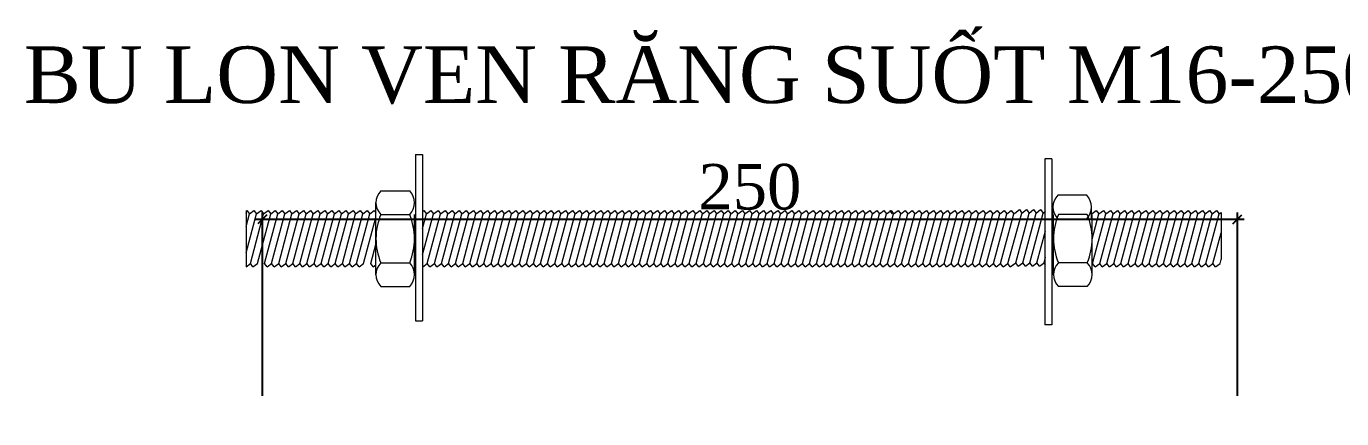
# Model space of a CAD drawing. Header units: millimetres. Extents: x -23083795 to 376618, y 113268 to 3804440.
# Drawn here: x 273461 to 276354, y 118189 to 119052 of the extents above; entities that cross this region are included whole.
import ezdxf

# ---------------------------------------------------------------- set-up
doc = ezdxf.new("R2010")
doc.units = ezdxf.units.MM
doc.header["$LTSCALE"] = 6
doc.layers.add('Buon lon', color=150, linetype='Continuous', lineweight=5)
doc.layers.add('DO', color=1, linetype='Continuous')
doc.styles.add('Times New Roman', font='times.ttf')
doc.dimstyles.new('ISO-25', dxfattribs={"dimtxt": 100, "dimasz": 30, "dimexe": 15, "dimexo": 50, "dimgap": 20, "dimtad": 1, "dimzin": 0, "dimdsep": 46, "dimtxsty": 'Times New Roman', "dimcen": 10, "dimdle": 15, "dimclrd": 256, "dimclre": 256, "dimclrt": 256, "dimadec": 0, "dimazin": 0, "dimtfac": 1, "dimtofl": 0, "dimtmove": 0, "dimatfit": 3, "dimfxl": 15, "dimtolj": 1, "dimtzin": 0, "dimarcsym": 0})

# ---------------------------------------------------------------- blocks, each defined once
blk = doc.blocks.new('_Oblique')
at = {"color": 0, "lineweight": -2}
blk.add_line((-0.5, -0.5), (0.5, 0.5), dxfattribs=at)
blk = doc.blocks.new('*D116')
at = {"layer": 'Buon lon', "lineweight": -2, "ltscale": 10}
for p, q in [((273965.5, 118627.6), (276140, 118627.6)), ((273980.5, 118238.8), (273980.5, 118642.6)), ((276125, 118238.8), (276125, 118642.6))]:
    blk.add_line(p, q, dxfattribs=at)
at = {"layer": 'Defpoints', "color": 0, "ltscale": 10}
for p in [(276125, 118627.6), (273980.5, 118188.8), (276125, 118188.8)]:
    blk.add_point(p, dxfattribs=at)
at = {"layer": 'Buon lon', "lineweight": -2, "ltscale": 10, "xscale": 20, "yscale": 20, "zscale": 20, "rotation": 180}
blk.add_blockref('_Oblique', (273980.5, 118627.6), dxfattribs=at)
at = {"layer": 'Buon lon', "lineweight": -2, "ltscale": 10, "xscale": 20, "yscale": 20, "zscale": 20}
blk.add_blockref('_Oblique', (276125, 118627.6), dxfattribs=at)
at = {"layer": 'Buon lon', "ltscale": 10, "insert": (275052.7, 118698.5), "char_height": 100, "attachment_point": 5, "style": 'Times New Roman'}
blk.add_mtext('\\A1;250', dxfattribs=at)

msp = doc.modelspace()

# ---------------------------------------------------------------- linework, layer by layer
at = {"layer": 'Buon lon', "ltscale": 10}
for p, q in [((274317.15017, 118770.22047), (274317.15017, 118404.37835)), ((274317.15017, 118770.22047), (274332.71792, 118770.22047)), ((274332.71792, 118770.22047), (274332.71792, 118404.37835)), ((275701.52362, 118760.90299), (275701.52362, 118395.06087)), ((275717.09137, 118760.90299), (275701.52362, 118760.90299)), ((275717.09137, 118760.90299), (275717.09137, 118395.06087)), ((274240.82182, 118689.98284), (274304.3756, 118689.98284)), ((275793.41972, 118680.66536), (275729.86594, 118680.66536)), ((273944.61792, 118645.79727), (273946.36042, 118647.17153)), ((273944.61792, 118640.66844), (273946.36042, 118647.17153)), ((273946.36042, 118647.17153), (273952.05861, 118639.38766)), ((273952.05861, 118639.38766), (273961.92817, 118647.17153)), ((273961.92817, 118647.17153), (273967.62636, 118639.38766)), ((273967.62636, 118639.38766), (273977.49592, 118647.17153)), ((273977.49592, 118647.17153), (273983.19411, 118639.38766)), ((273983.19411, 118639.38766), (273993.06367, 118647.17153)), ((273993.06367, 118647.17153), (273998.76186, 118639.38766)), ((273998.76186, 118639.38766), (274008.63142, 118647.17153)), ((274008.63142, 118647.17153), (274014.32961, 118639.38766)), ((274014.32961, 118639.38766), (274024.19917, 118647.17153)), ((274024.19917, 118647.17153), (274029.89736, 118639.38766)), ((274029.89736, 118639.38766), (274039.76692, 118647.17153)), ((274039.76692, 118647.17153), (274045.46511, 118639.38766)), ((274045.46511, 118639.38766), (274055.33467, 118647.17153)), ((274055.33467, 118647.17153), (274061.03286, 118639.38766)), ((274061.03286, 118639.38766), (274070.90242, 118647.17153)), ((274070.90242, 118647.17153), (274076.60061, 118639.38766)), ((274076.60061, 118639.38766), (274086.47017, 118647.17153)), ((274086.47017, 118647.17153), (274092.16836, 118639.38766)), ((274092.16836, 118639.38766), (274102.03792, 118647.17153)), ((274102.03792, 118647.17153), (274107.73611, 118639.38766)), ((274107.73611, 118639.38766), (274117.60567, 118647.17153)), ((274117.60567, 118647.17153), (274123.30386, 118639.38766)), ((274123.30386, 118639.38766), (274133.17342, 118647.17153)), ((274133.17342, 118647.17153), (274138.87161, 118639.38766)), ((274138.87161, 118639.38766), (274148.74117, 118647.17153)), ((274148.74117, 118647.17153), (274154.43936, 118639.38766)), ((274154.43936, 118639.38766), (274164.30892, 118647.17153)), ((274164.30892, 118647.17153), (274170.00711, 118639.38766)), ((274170.00711, 118639.38766), (274179.87667, 118647.17153)), ((274179.87667, 118647.17153), (274185.57486, 118639.38766)), ((274185.57486, 118639.38766), (274195.44442, 118647.17153)), ((274195.44442, 118647.17153), (274201.14261, 118639.38766)), ((274201.14261, 118639.38766), (274211.01217, 118647.17153)), ((274211.01217, 118647.17153), (274216.71036, 118639.38766)), ((274216.71036, 118639.38766), (274226.57992, 118647.17153)), ((274226.57992, 118647.17153), (274230.22953, 118642.18607)), ((274230.22953, 118637.86202), (274230.22953, 118664.34276)), ((274332.71792, 118644.93465), (274335.55417, 118647.17153)), ((274335.55417, 118647.17153), (274341.25236, 118639.38766)), ((274341.25236, 118639.38766), (274351.12192, 118647.17153)), ((274351.12192, 118647.17153), (274356.82011, 118639.38766)), ((274356.82011, 118639.38766), (274366.68967, 118647.17153)), ((274366.68967, 118647.17153), (274372.38786, 118639.38766)), ((274372.38786, 118639.38766), (274382.25742, 118647.17153)), ((274382.25742, 118647.17153), (274387.95561, 118639.38766)), ((274387.95561, 118639.38766), (274397.82517, 118647.17153)), ((274397.82517, 118647.17153), (274403.52336, 118639.38766)), ((274403.52336, 118639.38766), (274413.39292, 118647.17153)), ((274413.39292, 118647.17153), (274419.09111, 118639.38766)), ((274419.09111, 118639.38766), (274428.96067, 118647.17153)), ((274428.96067, 118647.17153), (274434.65886, 118639.38766)), ((274434.65886, 118639.38766), (274444.52842, 118647.17153)), ((274444.52842, 118647.17153), (274450.22661, 118639.38766)), ((274450.22661, 118639.38766), (274460.09617, 118647.17153)), ((274460.09617, 118647.17153), (274465.79436, 118639.38766)), ((274465.79436, 118639.38766), (274475.66392, 118647.17153)), ((274475.66392, 118647.17153), (274481.36211, 118639.38766)), ((274481.36211, 118639.38766), (274491.23167, 118647.17153)), ((274491.23167, 118647.17153), (274496.92986, 118639.38766)), ((274496.92986, 118639.38766), (274506.79942, 118647.17153)), ((274506.79942, 118647.17153), (274512.49761, 118639.38766)), ((274512.49761, 118639.38766), (274522.36717, 118647.17153)), ((274522.36717, 118647.17153), (274528.06536, 118639.38766)), ((274528.06536, 118639.38766), (274537.93492, 118647.17153)), ((274537.93492, 118647.17153), (274543.63311, 118639.38766)), ((274543.63311, 118639.38766), (274553.50267, 118647.17153)), ((274553.50267, 118647.17153), (274559.20086, 118639.38766)), ((274559.20086, 118639.38766), (274569.07042, 118647.17153)), ((274569.07042, 118647.17153), (274574.76861, 118639.38766)), ((274574.76861, 118639.38766), (274584.63817, 118647.17153)), ((274584.63817, 118647.17153), (274590.33636, 118639.38766)), ((274590.33636, 118639.38766), (274600.20592, 118647.17153)), ((274600.20592, 118647.17153), (274605.90411, 118639.38766)), ((274605.90411, 118639.38766), (274615.77367, 118647.17153)), ((274615.77367, 118647.17153), (274621.47186, 118639.38766)), ((274621.47186, 118639.38766), (274631.34142, 118647.17153)), ((274631.34142, 118647.17153), (274637.03961, 118639.38766)), ((274637.03961, 118639.38766), (274646.90917, 118647.17153)), ((274646.90917, 118647.17153), (274652.60736, 118639.38766)), ((274652.60736, 118639.38766), (274662.47692, 118647.17153)), ((274662.47692, 118647.17153), (274668.17511, 118639.38766)), ((274668.17511, 118639.38766), (274678.04467, 118647.17153)), ((274678.04467, 118647.17153), (274683.74286, 118639.38766)), ((274683.74286, 118639.38766), (274693.61242, 118647.17153)), ((274693.61242, 118647.17153), (274699.31061, 118639.38766)), ((274699.31061, 118639.38766), (274709.18017, 118647.17153)), ((274709.18017, 118647.17153), (274714.87836, 118639.38766)), ((274714.87836, 118639.38766), (274724.74792, 118647.17153)), ((274724.74792, 118647.17153), (274730.44611, 118639.38766)), ((274730.44611, 118639.38766), (274740.31567, 118647.17153)), ((274740.31567, 118647.17153), (274746.01386, 118639.38766)), ((274746.01386, 118639.38766), (274755.88342, 118647.17153)), ((274755.88342, 118647.17153), (274761.58161, 118639.38766)), ((274761.58161, 118639.38766), (274771.45117, 118647.17153)), ((274771.45117, 118647.17153), (274777.14936, 118639.38766)), ((274777.14936, 118639.38766), (274787.01892, 118647.17153)), ((274787.01892, 118647.17153), (274792.71711, 118639.38766)), ((274792.71711, 118639.38766), (274802.58667, 118647.17153)), ((274802.58667, 118647.17153), (274808.28486, 118639.38766)), ((274808.28486, 118639.38766), (274818.15442, 118647.17153)), ((274818.15442, 118647.17153), (274823.85261, 118639.38766)), ((274823.85261, 118639.38766), (274833.72217, 118647.17153)), ((274833.72217, 118647.17153), (274839.42036, 118639.38766)), ((274839.42036, 118639.38766), (274849.28992, 118647.17153)), ((274849.28992, 118647.17153), (274854.98811, 118639.38766)), ((274854.98811, 118639.38766), (274864.85767, 118647.17153)), ((274864.85767, 118647.17153), (274870.55586, 118639.38766)), ((274870.55586, 118639.38766), (274880.42542, 118647.17153)), ((274880.42542, 118647.17153), (274886.12361, 118639.38766)), ((274886.12361, 118639.38766), (274895.99317, 118647.17153)), ((274895.99317, 118647.17153), (274901.69136, 118639.38766)), ((274901.69136, 118639.38766), (274911.56092, 118647.17153)), ((274911.56092, 118647.17153), (274917.25911, 118639.38766)), ((274917.25911, 118639.38766), (274927.12867, 118647.17153)), ((274927.12867, 118647.17153), (274932.82686, 118639.38766)), ((274932.82686, 118639.38766), (274942.69642, 118647.17153)), ((274942.69642, 118647.17153), (274948.39461, 118639.38766)), ((274948.39461, 118639.38766), (274958.26417, 118647.17153)), ((274958.26417, 118647.17153), (274963.96236, 118639.38766)), ((274963.96236, 118639.38766), (274973.83192, 118647.17153)), ((274973.83192, 118647.17153), (274979.53011, 118639.38766)), ((274979.53011, 118639.38766), (274989.39967, 118647.17153)), ((274989.39967, 118647.17153), (274995.09786, 118639.38766)), ((274995.09786, 118639.38766), (275004.96742, 118647.17153)), ((275004.96742, 118647.17153), (275010.66561, 118639.38766)), ((275010.66561, 118639.38766), (275020.53517, 118647.17153)), ((275020.53517, 118647.17153), (275026.23336, 118639.38766)), ((275026.23336, 118639.38766), (275036.10292, 118647.17153)), ((275036.10292, 118647.17153), (275041.80111, 118639.38766)), ((275041.80111, 118639.38766), (275051.67067, 118647.17153)), ((275051.67067, 118647.17153), (275057.36886, 118639.38766)), ((275057.36886, 118639.38766), (275067.23842, 118647.17153)), ((275067.23842, 118647.17153), (275072.93661, 118639.38766)), ((275072.93661, 118639.38766), (275082.80617, 118647.17153)), ((275082.80617, 118647.17153), (275088.50436, 118639.38766)), ((275088.50436, 118639.38766), (275098.37392, 118647.17153)), ((275098.37392, 118647.17153), (275104.07211, 118639.38766)), ((275104.07211, 118639.38766), (275113.94167, 118647.17153)), ((275113.94167, 118647.17153), (275119.63986, 118639.38766)), ((275119.63986, 118639.38766), (275129.50942, 118647.17153)), ((275129.50942, 118647.17153), (275135.20761, 118639.38766)), ((275135.20761, 118639.38766), (275145.07717, 118647.17153)), ((275145.07717, 118647.17153), (275150.77536, 118639.38766)), ((275150.77536, 118639.38766), (275160.64492, 118647.17153)), ((275160.64492, 118647.17153), (275166.34311, 118639.38766)), ((275166.34311, 118639.38766), (275176.21267, 118647.17153)), ((275176.21267, 118647.17153), (275181.91086, 118639.38766)), ((275181.91086, 118639.38766), (275191.78042, 118647.17153)), ((275191.78042, 118647.17153), (275197.47861, 118639.38766)), ((275197.47861, 118639.38766), (275207.34817, 118647.17153)), ((275207.34817, 118647.17153), (275213.04636, 118639.38766)), ((275213.04636, 118639.38766), (275222.91592, 118647.17153)), ((275222.91592, 118647.17153), (275228.61411, 118639.38766)), ((275228.61411, 118639.38766), (275238.48367, 118647.17153)), ((275238.48367, 118647.17153), (275244.18186, 118639.38766)), ((275244.18186, 118639.38766), (275254.05142, 118647.17153)), ((275254.05142, 118647.17153), (275259.74961, 118639.38766)), ((275259.74961, 118639.38766), (275269.61917, 118647.17153)), ((275269.61917, 118647.17153), (275275.31736, 118639.38766)), ((275275.31736, 118639.38766), (275285.18692, 118647.17153)), ((275285.18692, 118647.17153), (275290.88511, 118639.38766)), ((275290.88511, 118639.38766), (275300.75467, 118647.17153)), ((275300.75467, 118647.17153), (275306.45286, 118639.38766)), ((275306.45286, 118639.38766), (275316.32242, 118647.17153)), ((275316.32242, 118647.17153), (275322.02061, 118639.38766)), ((275322.02061, 118639.38766), (275331.89017, 118647.17153)), ((275331.89017, 118647.17153), (275337.58836, 118639.38766)), ((275337.58836, 118639.38766), (275347.45792, 118647.17153)), ((275347.45792, 118647.17153), (275353.15611, 118639.38766)), ((275353.15611, 118639.38766), (275363.02567, 118647.17153)), ((275359.7632, 118647.17153), (275365.46139, 118639.38766)), ((275363.02567, 118647.17153), (275368.72386, 118639.38766)), ((275368.72386, 118639.38766), (275378.59342, 118647.17153)), ((275378.59342, 118647.17153), (275384.29161, 118639.38766)), ((275384.29161, 118639.38766), (275394.16117, 118647.17153)), ((275394.16117, 118647.17153), (275399.85936, 118639.38766)), ((275399.85936, 118639.38766), (275409.72892, 118647.17153)), ((275409.72892, 118647.17153), (275415.42711, 118639.38766)), ((275415.42711, 118639.38766), (275425.29667, 118647.17153)), ((275425.29667, 118647.17153), (275430.99486, 118639.38766)), ((275430.99486, 118639.38766), (275440.86442, 118647.17153)), ((275440.86442, 118647.17153), (275446.56261, 118639.38766)), ((275446.56261, 118639.38766), (275456.43217, 118647.17153)), ((275456.43217, 118647.17153), (275462.13036, 118639.38766)), ((275462.13036, 118639.38766), (275471.99992, 118647.17153)), ((275471.99992, 118647.17153), (275477.69811, 118639.38766)), ((275477.69811, 118639.38766), (275487.56767, 118647.17153)), ((275487.56767, 118647.17153), (275493.26586, 118639.38766)), ((275493.26586, 118639.38766), (275503.13542, 118647.17153)), ((275503.13542, 118647.17153), (275508.83361, 118639.38766)), ((275508.83361, 118639.38766), (275518.70317, 118647.17153)), ((275518.70317, 118647.17153), (275524.40136, 118639.38766)), ((275524.40136, 118639.38766), (275534.27092, 118647.17153)), ((275534.27092, 118647.17153), (275539.96911, 118639.38766)), ((275539.96911, 118639.38766), (275549.83867, 118647.17153)), ((275549.83867, 118647.17153), (275555.53686, 118639.38766)), ((275555.53686, 118639.38766), (275565.40642, 118647.17153)), ((275565.40642, 118647.17153), (275571.10461, 118639.38766)), ((275571.10461, 118639.38766), (275580.97417, 118647.17153)), ((275580.97417, 118647.17153), (275586.67236, 118639.38766)), ((275586.67236, 118639.38766), (275596.54192, 118647.17153)), ((275596.54192, 118647.17153), (275602.24011, 118639.38766)), ((275602.24011, 118639.38766), (275612.10967, 118647.17153)), ((275612.10967, 118647.17153), (275617.80786, 118639.38766)), ((275617.80786, 118639.38766), (275627.67742, 118647.17153)), ((275627.67742, 118647.17153), (275633.37561, 118639.38766)), ((275635.40983, 118640.992), (275645.27939, 118648.77587)), ((275645.27939, 118648.77587), (275650.97758, 118640.992)), ((275650.97758, 118640.992), (275660.84714, 118648.77587)), ((275660.84714, 118648.77587), (275666.54533, 118640.992)), ((275666.54533, 118640.992), (275676.41489, 118648.77587)), ((275676.41489, 118648.77587), (275682.11308, 118640.992)), ((275682.11308, 118640.992), (275691.98264, 118648.77587)), ((275691.98264, 118648.77587), (275697.68083, 118640.992)), ((275719.27364, 118628.54454), (275719.27364, 118655.02528)), ((275804.01202, 118628.54454), (275804.01202, 118655.02528)), ((275805.31371, 118639.93409), (275814.49042, 118647.17153)), ((275814.49042, 118647.17153), (275820.18861, 118639.38766)), ((275820.18861, 118639.38766), (275830.05817, 118647.17153)), ((275830.05817, 118647.17153), (275835.75636, 118639.38766)), ((275835.75636, 118639.38766), (275845.62592, 118647.17153)), ((275845.62592, 118647.17153), (275851.32411, 118639.38766)), ((275851.32411, 118639.38766), (275861.19367, 118647.17153)), ((275861.19367, 118647.17153), (275866.89186, 118639.38766)), ((275866.89186, 118639.38766), (275876.76142, 118647.17153)), ((275876.76142, 118647.17153), (275882.45961, 118639.38766)), ((275882.45961, 118639.38766), (275892.32917, 118647.17153)), ((275892.32917, 118647.17153), (275898.02736, 118639.38766)), ((275898.02736, 118639.38766), (275907.89692, 118647.17153)), ((275907.89692, 118647.17153), (275913.59511, 118639.38766)), ((275913.59511, 118639.38766), (275923.46467, 118647.17153)), ((275923.46467, 118647.17153), (275929.16286, 118639.38766)), ((275929.16286, 118639.38766), (275939.03242, 118647.17153)), ((275939.03242, 118647.17153), (275944.73061, 118639.38766)), ((275944.73061, 118639.38766), (275954.60017, 118647.17153)), ((275954.60017, 118647.17153), (275960.29836, 118639.38766)), ((275960.29836, 118639.38766), (275970.16792, 118647.17153)), ((275970.16792, 118647.17153), (275975.86611, 118639.38766)), ((275975.86611, 118639.38766), (275985.73567, 118647.17153)), ((275985.73567, 118647.17153), (275991.43386, 118639.38766)), ((275991.43386, 118639.38766), (276001.30342, 118647.17153)), ((276001.30342, 118647.17153), (276007.00161, 118639.38766)), ((276007.00161, 118639.38766), (276016.87117, 118647.17153)), ((276016.87117, 118647.17153), (276022.56936, 118639.38766)), ((276022.56936, 118639.38766), (276032.43892, 118647.17153)), ((276032.43892, 118647.17153), (276038.13711, 118639.38766)), ((276038.13711, 118639.38766), (276048.00667, 118647.17153)), ((276048.00667, 118647.17153), (276053.70486, 118639.38766)), ((276053.70486, 118639.38766), (276063.57442, 118647.17153)), ((276063.57442, 118647.17153), (276069.27261, 118639.38766)), ((276069.27261, 118639.38766), (276079.14217, 118647.17153)), ((276079.14217, 118647.17153), (276084.84036, 118639.38766)), ((273944.61792, 118645.79727), (273944.61792, 118523.01829)), ((273944.61792, 118553.51899), (273967.62636, 118639.38766)), ((273944.61792, 118553.51899), (273967.62636, 118639.38766)), ((273944.61792, 118611.61863), (273952.05861, 118639.38766)), ((273944.61792, 118611.61863), (273952.05861, 118639.38766)), ((273953.99455, 118530.41341), (273983.19411, 118639.38766)), ((273953.99455, 118530.41341), (273983.19411, 118639.38766)), ((273969.5623, 118530.41341), (273998.76186, 118639.38766)), ((273969.5623, 118530.41341), (273998.76186, 118639.38766)), ((273969.5623, 118530.41341), (273998.76186, 118639.38766)), ((273985.13005, 118530.41341), (274014.32961, 118639.38766)), ((273985.13005, 118530.41341), (274014.32961, 118639.38766)), ((274000.6978, 118530.41341), (274029.89736, 118639.38766)), ((274000.6978, 118530.41341), (274029.89736, 118639.38766)), ((274016.26555, 118530.41341), (274045.46511, 118639.38766)), ((274016.26555, 118530.41341), (274045.46511, 118639.38766)), ((274031.8333, 118530.41341), (274061.03286, 118639.38766)), ((274031.8333, 118530.41341), (274061.03286, 118639.38766)), ((274047.40105, 118530.41341), (274076.60061, 118639.38766)), ((274047.40105, 118530.41341), (274076.60061, 118639.38766)), ((274062.9688, 118530.41341), (274092.16836, 118639.38766)), ((274062.9688, 118530.41341), (274092.16836, 118639.38766)), ((274078.53655, 118530.41341), (274107.73611, 118639.38766)), ((274078.53655, 118530.41341), (274107.73611, 118639.38766)), ((274094.1043, 118530.41341), (274123.30386, 118639.38766)), ((274094.1043, 118530.41341), (274123.30386, 118639.38766)), ((274109.67205, 118530.41341), (274138.87161, 118639.38766)), ((274109.67205, 118530.41341), (274138.87161, 118639.38766)), ((274125.2398, 118530.41341), (274154.43936, 118639.38766)), ((274125.2398, 118530.41341), (274154.43936, 118639.38766)), ((274140.80755, 118530.41341), (274170.00711, 118639.38766)), ((274140.80755, 118530.41341), (274170.00711, 118639.38766)), ((274156.3753, 118530.41341), (274185.57486, 118639.38766)), ((274156.3753, 118530.41341), (274185.57486, 118639.38766)), ((274171.94305, 118530.41341), (274201.14261, 118639.38766)), ((274171.94305, 118530.41341), (274201.14261, 118639.38766)), ((274187.5108, 118530.41341), (274216.71036, 118639.38766)), ((274187.5108, 118530.41341), (274216.71036, 118639.38766)), ((274203.07855, 118530.41341), (274230.22953, 118631.74223)), ((274203.07855, 118530.41341), (274230.22953, 118631.74223)), ((274203.07855, 118530.41341), (274230.22953, 118631.74223)), ((274230.22953, 118505.4583), (274230.22953, 118637.86202)), ((274240.82182, 118637.86202), (274304.3756, 118637.86202)), ((274314.9679, 118531.93905), (274314.9679, 118637.86202)), ((274332.71792, 118549.43705), (274356.82011, 118639.38766)), ((274332.71792, 118549.43705), (274356.82011, 118639.38766)), ((274332.71792, 118607.53669), (274341.25236, 118639.38766)), ((274332.71792, 118607.53669), (274341.25236, 118639.38766)), ((274343.1883, 118530.41341), (274372.38786, 118639.38766)), ((274343.1883, 118530.41341), (274372.38786, 118639.38766)), ((274358.75605, 118530.41341), (274387.95561, 118639.38766)), ((274358.75605, 118530.41341), (274387.95561, 118639.38766)), ((274374.3238, 118530.41341), (274403.52336, 118639.38766)), ((274374.3238, 118530.41341), (274403.52336, 118639.38766)), ((274389.89155, 118530.41341), (274419.09111, 118639.38766)), ((274389.89155, 118530.41341), (274419.09111, 118639.38766)), ((274405.4593, 118530.41341), (274434.65886, 118639.38766)), ((274405.4593, 118530.41341), (274434.65886, 118639.38766)), ((274421.02705, 118530.41341), (274450.22661, 118639.38766)), ((274421.02705, 118530.41341), (274450.22661, 118639.38766)), ((274436.5948, 118530.41341), (274465.79436, 118639.38766)), ((274436.5948, 118530.41341), (274465.79436, 118639.38766)), ((274436.5948, 118530.41341), (274465.79436, 118639.38766)), ((274452.16255, 118530.41341), (274481.36211, 118639.38766)), ((274452.16255, 118530.41341), (274481.36211, 118639.38766)), ((274467.7303, 118530.41341), (274496.92986, 118639.38766)), ((274467.7303, 118530.41341), (274496.92986, 118639.38766)), ((274483.29805, 118530.41341), (274512.49761, 118639.38766)), ((274483.29805, 118530.41341), (274512.49761, 118639.38766)), ((274498.8658, 118530.41341), (274528.06536, 118639.38766)), ((274498.8658, 118530.41341), (274528.06536, 118639.38766)), ((274514.43355, 118530.41341), (274543.63311, 118639.38766)), ((274514.43355, 118530.41341), (274543.63311, 118639.38766)), ((274530.0013, 118530.41341), (274559.20086, 118639.38766)), ((274530.0013, 118530.41341), (274559.20086, 118639.38766)), ((274545.56905, 118530.41341), (274574.76861, 118639.38766)), ((274545.56905, 118530.41341), (274574.76861, 118639.38766)), ((274561.1368, 118530.41341), (274590.33636, 118639.38766)), ((274561.1368, 118530.41341), (274590.33636, 118639.38766)), ((274576.70455, 118530.41341), (274605.90411, 118639.38766)), ((274576.70455, 118530.41341), (274605.90411, 118639.38766)), ((274592.2723, 118530.41341), (274621.47186, 118639.38766)), ((274592.2723, 118530.41341), (274621.47186, 118639.38766)), ((274607.84005, 118530.41341), (274637.03961, 118639.38766)), ((274607.84005, 118530.41341), (274637.03961, 118639.38766)), ((274623.4078, 118530.41341), (274652.60736, 118639.38766)), ((274623.4078, 118530.41341), (274652.60736, 118639.38766)), ((274638.97555, 118530.41341), (274668.17511, 118639.38766)), ((274638.97555, 118530.41341), (274668.17511, 118639.38766)), ((274654.5433, 118530.41341), (274683.74286, 118639.38766)), ((274654.5433, 118530.41341), (274683.74286, 118639.38766)), ((274670.11105, 118530.41341), (274699.31061, 118639.38766)), ((274670.11105, 118530.41341), (274699.31061, 118639.38766)), ((274670.11105, 118530.41341), (274699.31061, 118639.38766)), ((274685.6788, 118530.41341), (274714.87836, 118639.38766)), ((274685.6788, 118530.41341), (274714.87836, 118639.38766)), ((274701.24655, 118530.41341), (274730.44611, 118639.38766)), ((274701.24655, 118530.41341), (274730.44611, 118639.38766)), ((274716.8143, 118530.41341), (274746.01386, 118639.38766)), ((274716.8143, 118530.41341), (274746.01386, 118639.38766)), ((274732.38205, 118530.41341), (274761.58161, 118639.38766)), ((274732.38205, 118530.41341), (274761.58161, 118639.38766)), ((274747.9498, 118530.41341), (274777.14936, 118639.38766)), ((274747.9498, 118530.41341), (274777.14936, 118639.38766)), ((274763.51755, 118530.41341), (274792.71711, 118639.38766)), ((274763.51755, 118530.41341), (274792.71711, 118639.38766)), ((274779.0853, 118530.41341), (274808.28486, 118639.38766)), ((274779.0853, 118530.41341), (274808.28486, 118639.38766)), ((274794.65305, 118530.41341), (274823.85261, 118639.38766)), ((274794.65305, 118530.41341), (274823.85261, 118639.38766)), ((274810.2208, 118530.41341), (274839.42036, 118639.38766)), ((274810.2208, 118530.41341), (274839.42036, 118639.38766)), ((274825.78855, 118530.41341), (274854.98811, 118639.38766)), ((274825.78855, 118530.41341), (274854.98811, 118639.38766)), ((274841.3563, 118530.41341), (274870.55586, 118639.38766)), ((274841.3563, 118530.41341), (274870.55586, 118639.38766)), ((274856.92405, 118530.41341), (274886.12361, 118639.38766)), ((274856.92405, 118530.41341), (274886.12361, 118639.38766)), ((274872.4918, 118530.41341), (274901.69136, 118639.38766)), ((274872.4918, 118530.41341), (274901.69136, 118639.38766)), ((274888.05955, 118530.41341), (274917.25911, 118639.38766)), ((274888.05955, 118530.41341), (274917.25911, 118639.38766)), ((274903.6273, 118530.41341), (274932.82686, 118639.38766)), ((274903.6273, 118530.41341), (274932.82686, 118639.38766)), ((274903.6273, 118530.41341), (274932.82686, 118639.38766)), ((274919.19505, 118530.41341), (274948.39461, 118639.38766)), ((274919.19505, 118530.41341), (274948.39461, 118639.38766)), ((274934.7628, 118530.41341), (274963.96236, 118639.38766)), ((274934.7628, 118530.41341), (274963.96236, 118639.38766)), ((274950.33055, 118530.41341), (274979.53011, 118639.38766)), ((274950.33055, 118530.41341), (274979.53011, 118639.38766)), ((274965.8983, 118530.41341), (274995.09786, 118639.38766)), ((274965.8983, 118530.41341), (274995.09786, 118639.38766)), ((274981.46605, 118530.41341), (275010.66561, 118639.38766)), ((274981.46605, 118530.41341), (275010.66561, 118639.38766)), ((274997.0338, 118530.41341), (275026.23336, 118639.38766)), ((274997.0338, 118530.41341), (275026.23336, 118639.38766)), ((275012.60155, 118530.41341), (275041.80111, 118639.38766)), ((275012.60155, 118530.41341), (275041.80111, 118639.38766)), ((275028.1693, 118530.41341), (275057.36886, 118639.38766)), ((275028.1693, 118530.41341), (275057.36886, 118639.38766)), ((275043.73705, 118530.41341), (275072.93661, 118639.38766)), ((275043.73705, 118530.41341), (275072.93661, 118639.38766)), ((275059.3048, 118530.41341), (275088.50436, 118639.38766)), ((275059.3048, 118530.41341), (275088.50436, 118639.38766)), ((275074.87255, 118530.41341), (275104.07211, 118639.38766)), ((275074.87255, 118530.41341), (275104.07211, 118639.38766)), ((275090.4403, 118530.41341), (275119.63986, 118639.38766)), ((275090.4403, 118530.41341), (275119.63986, 118639.38766)), ((275106.00805, 118530.41341), (275135.20761, 118639.38766)), ((275106.00805, 118530.41341), (275135.20761, 118639.38766)), ((275121.5758, 118530.41341), (275150.77536, 118639.38766)), ((275121.5758, 118530.41341), (275150.77536, 118639.38766)), ((275137.14355, 118530.41341), (275166.34311, 118639.38766)), ((275137.14355, 118530.41341), (275166.34311, 118639.38766)), ((275137.14355, 118530.41341), (275166.34311, 118639.38766)), ((275152.7113, 118530.41341), (275181.91086, 118639.38766)), ((275152.7113, 118530.41341), (275181.91086, 118639.38766)), ((275168.27905, 118530.41341), (275197.47861, 118639.38766)), ((275168.27905, 118530.41341), (275197.47861, 118639.38766)), ((275183.8468, 118530.41341), (275213.04636, 118639.38766)), ((275183.8468, 118530.41341), (275213.04636, 118639.38766)), ((275199.41455, 118530.41341), (275228.61411, 118639.38766)), ((275199.41455, 118530.41341), (275228.61411, 118639.38766)), ((275214.9823, 118530.41341), (275244.18186, 118639.38766)), ((275214.9823, 118530.41341), (275244.18186, 118639.38766)), ((275230.55005, 118530.41341), (275259.74961, 118639.38766)), ((275230.55005, 118530.41341), (275259.74961, 118639.38766)), ((275246.1178, 118530.41341), (275275.31736, 118639.38766)), ((275246.1178, 118530.41341), (275275.31736, 118639.38766)), ((275261.68555, 118530.41341), (275290.88511, 118639.38766)), ((275261.68555, 118530.41341), (275290.88511, 118639.38766)), ((275277.2533, 118530.41341), (275306.45286, 118639.38766)), ((275277.2533, 118530.41341), (275306.45286, 118639.38766)), ((275292.82105, 118530.41341), (275322.02061, 118639.38766)), ((275292.82105, 118530.41341), (275322.02061, 118639.38766)), ((275308.3888, 118530.41341), (275337.58836, 118639.38766)), ((275308.3888, 118530.41341), (275337.58836, 118639.38766)), ((275323.95655, 118530.41341), (275353.15611, 118639.38766)), ((275323.95655, 118530.41341), (275353.15611, 118639.38766)), ((275339.5243, 118530.41341), (275368.72386, 118639.38766)), ((275339.5243, 118530.41341), (275368.72386, 118639.38766)), ((275355.09205, 118530.41341), (275384.29161, 118639.38766)), ((275355.09205, 118530.41341), (275384.29161, 118639.38766)), ((275370.6598, 118530.41341), (275399.85936, 118639.38766)), ((275370.6598, 118530.41341), (275399.85936, 118639.38766)), ((275370.6598, 118530.41341), (275399.85936, 118639.38766)), ((275386.22755, 118530.41341), (275415.42711, 118639.38766)), ((275386.22755, 118530.41341), (275415.42711, 118639.38766)), ((275401.7953, 118530.41341), (275430.99486, 118639.38766)), ((275401.7953, 118530.41341), (275430.99486, 118639.38766)), ((275417.36305, 118530.41341), (275446.56261, 118639.38766)), ((275417.36305, 118530.41341), (275446.56261, 118639.38766)), ((275432.9308, 118530.41341), (275462.13036, 118639.38766)), ((275432.9308, 118530.41341), (275462.13036, 118639.38766)), ((275448.49855, 118530.41341), (275477.69811, 118639.38766)), ((275448.49855, 118530.41341), (275477.69811, 118639.38766)), ((275464.0663, 118530.41341), (275493.26586, 118639.38766)), ((275464.0663, 118530.41341), (275493.26586, 118639.38766)), ((275479.63405, 118530.41341), (275508.83361, 118639.38766)), ((275479.63405, 118530.41341), (275508.83361, 118639.38766)), ((275495.2018, 118530.41341), (275524.40136, 118639.38766)), ((275495.2018, 118530.41341), (275524.40136, 118639.38766)), ((275510.76955, 118530.41341), (275539.96911, 118639.38766)), ((275510.76955, 118530.41341), (275539.96911, 118639.38766)), ((275526.3373, 118530.41341), (275555.53686, 118639.38766)), ((275526.3373, 118530.41341), (275555.53686, 118639.38766)), ((275541.90505, 118530.41341), (275571.10461, 118639.38766)), ((275541.90505, 118530.41341), (275571.10461, 118639.38766)), ((275557.4728, 118530.41341), (275586.67236, 118639.38766)), ((275557.4728, 118530.41341), (275586.67236, 118639.38766)), ((275573.04055, 118530.41341), (275602.24011, 118639.38766)), ((275573.04055, 118530.41341), (275602.24011, 118639.38766)), ((275588.6083, 118530.41341), (275617.80786, 118639.38766)), ((275588.6083, 118530.41341), (275617.80786, 118639.38766)), ((275604.17605, 118530.41341), (275633.37561, 118639.38766)), ((275604.17605, 118530.41341), (275633.37561, 118639.38766)), ((275619.7438, 118530.41341), (275650.97758, 118640.992)), ((275633.37561, 118639.38766), (275637.44406, 118642.59634)), ((275637.34577, 118532.01775), (275666.54533, 118640.992)), ((275637.34577, 118532.01775), (275666.54533, 118640.992)), ((275652.91352, 118532.01775), (275682.11308, 118640.992)), ((275652.91352, 118532.01775), (275682.11308, 118640.992)), ((275668.48127, 118532.01775), (275697.68083, 118640.992)), ((275668.48127, 118532.01775), (275697.68083, 118640.992)), ((275697.68083, 118640.992), (275702.82532, 118645.04933)), ((275720.57534, 118531.93905), (275720.57534, 118637.86202)), ((275794.72142, 118637.86202), (275731.16763, 118637.86202)), ((275805.30978, 118583.85909), (275820.18861, 118639.38766)), ((275805.30978, 118583.85909), (275820.18861, 118639.38766)), ((275805.31371, 118531.93905), (275805.31371, 118637.86202)), ((275806.5568, 118530.41341), (275835.75636, 118639.38766)), ((275806.5568, 118530.41341), (275835.75636, 118639.38766)), ((275822.12455, 118530.41341), (275851.32411, 118639.38766)), ((275822.12455, 118530.41341), (275851.32411, 118639.38766)), ((275837.6923, 118530.41341), (275866.89186, 118639.38766)), ((275837.6923, 118530.41341), (275866.89186, 118639.38766)), ((275853.26005, 118530.41341), (275882.45961, 118639.38766)), ((275853.26005, 118530.41341), (275882.45961, 118639.38766)), ((275868.8278, 118530.41341), (275898.02736, 118639.38766)), ((275868.8278, 118530.41341), (275898.02736, 118639.38766)), ((275884.39555, 118530.41341), (275913.59511, 118639.38766)), ((275884.39555, 118530.41341), (275913.59511, 118639.38766)), ((275899.9633, 118530.41341), (275929.16286, 118639.38766)), ((275899.9633, 118530.41341), (275929.16286, 118639.38766)), ((275915.53105, 118530.41341), (275944.73061, 118639.38766)), ((275915.53105, 118530.41341), (275944.73061, 118639.38766)), ((275931.0988, 118530.41341), (275960.29836, 118639.38766)), ((275931.0988, 118530.41341), (275960.29836, 118639.38766)), ((275946.66655, 118530.41341), (275975.86611, 118639.38766)), ((275946.66655, 118530.41341), (275975.86611, 118639.38766)), ((275962.2343, 118530.41341), (275991.43386, 118639.38766)), ((275962.2343, 118530.41341), (275991.43386, 118639.38766)), ((275977.80205, 118530.41341), (276007.00161, 118639.38766)), ((275977.80205, 118530.41341), (276007.00161, 118639.38766)), ((275993.3698, 118530.41341), (276022.56936, 118639.38766)), ((275993.3698, 118530.41341), (276022.56936, 118639.38766)), ((276008.93755, 118530.41341), (276038.13711, 118639.38766)), ((276008.93755, 118530.41341), (276038.13711, 118639.38766)), ((276024.5053, 118530.41341), (276053.70486, 118639.38766)), ((276040.07305, 118530.41341), (276069.27261, 118639.38766)), ((276055.6408, 118530.41341), (276084.84036, 118639.38766)), ((276084.84036, 118639.38766), (276089.16147, 118642.79561)), ((276089.16147, 118642.79561), (276089.16147, 118539.315)), ((275684.04902, 118532.01775), (275702.82532, 118602.09185)), ((275684.04902, 118532.01775), (275702.82532, 118602.09185)), ((276071.20855, 118530.41341), (276089.16147, 118597.41463)), ((274218.6463, 118530.41341), (274230.58746, 118574.97844)), ((274218.6463, 118530.41341), (274230.58746, 118574.97844)), ((273944.61792, 118523.01829), (273953.99455, 118530.41341)), ((273959.69274, 118522.62953), (273953.99455, 118530.41341)), ((273959.69274, 118522.62953), (273969.5623, 118530.41341)), ((273990.82824, 118522.62953), (273985.13005, 118530.41341)), ((273990.82824, 118522.62953), (274000.6978, 118530.41341)), ((274006.39599, 118522.62953), (274000.6978, 118530.41341)), ((274006.39599, 118522.62953), (274016.26555, 118530.41341)), ((274021.96374, 118522.62953), (274016.26555, 118530.41341)), ((274021.96374, 118522.62953), (274031.8333, 118530.41341)), ((274037.53149, 118522.62953), (274031.8333, 118530.41341)), ((274037.53149, 118522.62953), (274047.40105, 118530.41341)), ((274053.09924, 118522.62953), (274047.40105, 118530.41341)), ((274053.09924, 118522.62953), (274062.9688, 118530.41341)), ((274068.66699, 118522.62953), (274062.9688, 118530.41341)), ((274068.66699, 118522.62953), (274078.53655, 118530.41341)), ((274084.23474, 118522.62953), (274078.53655, 118530.41341)), ((274084.23474, 118522.62953), (274094.1043, 118530.41341)), ((274099.80249, 118522.62953), (274094.1043, 118530.41341)), ((274099.80249, 118522.62953), (274109.67205, 118530.41341)), ((274115.37024, 118522.62953), (274109.67205, 118530.41341)), ((274115.37024, 118522.62953), (274125.2398, 118530.41341)), ((274130.93799, 118522.62953), (274125.2398, 118530.41341)), ((274130.93799, 118522.62953), (274140.80755, 118530.41341)), ((274146.50574, 118522.62953), (274140.80755, 118530.41341)), ((274146.50574, 118522.62953), (274156.3753, 118530.41341)), ((274162.07349, 118522.62953), (274156.3753, 118530.41341)), ((274162.07349, 118522.62953), (274171.94305, 118530.41341)), ((274177.64124, 118522.62953), (274171.94305, 118530.41341)), ((274177.64124, 118522.62953), (274187.5108, 118530.41341)), ((274193.20899, 118522.62953), (274187.5108, 118530.41341)), ((274193.20899, 118522.62953), (274203.07855, 118530.41341)), ((274224.34449, 118522.62953), (274218.6463, 118530.41341)), ((274240.82182, 118531.93905), (274304.3756, 118531.93905)), ((274314.9679, 118505.4583), (274314.9679, 118531.93905)), ((274333.31874, 118522.62953), (274343.1883, 118530.41341)), ((274348.88649, 118522.62953), (274343.1883, 118530.41341)), ((274348.88649, 118522.62953), (274358.75605, 118530.41341)), ((274364.45424, 118522.62953), (274358.75605, 118530.41341)), ((274364.45424, 118522.62953), (274374.3238, 118530.41341)), ((274380.02199, 118522.62953), (274374.3238, 118530.41341)), ((274380.02199, 118522.62953), (274389.89155, 118530.41341)), ((274395.58974, 118522.62953), (274389.89155, 118530.41341)), ((274395.58974, 118522.62953), (274405.4593, 118530.41341)), ((274411.15749, 118522.62953), (274405.4593, 118530.41341)), ((274411.15749, 118522.62953), (274421.02705, 118530.41341)), ((274426.72524, 118522.62953), (274421.02705, 118530.41341)), ((274426.72524, 118522.62953), (274436.5948, 118530.41341)), ((274442.29299, 118522.62953), (274436.5948, 118530.41341)), ((274442.29299, 118522.62953), (274452.16255, 118530.41341)), ((274457.86074, 118522.62953), (274452.16255, 118530.41341)), ((274457.86074, 118522.62953), (274467.7303, 118530.41341)), ((274473.42849, 118522.62953), (274467.7303, 118530.41341)), ((274473.42849, 118522.62953), (274483.29805, 118530.41341)), ((274488.99624, 118522.62953), (274483.29805, 118530.41341)), ((274488.99624, 118522.62953), (274498.8658, 118530.41341)), ((274504.56399, 118522.62953), (274498.8658, 118530.41341)), ((274504.56399, 118522.62953), (274514.43355, 118530.41341)), ((274520.13174, 118522.62953), (274514.43355, 118530.41341)), ((274520.13174, 118522.62953), (274530.0013, 118530.41341)), ((274535.69949, 118522.62953), (274530.0013, 118530.41341)), ((274535.69949, 118522.62953), (274545.56905, 118530.41341)), ((274551.26724, 118522.62953), (274545.56905, 118530.41341)), ((274551.26724, 118522.62953), (274561.1368, 118530.41341)), ((274566.83499, 118522.62953), (274561.1368, 118530.41341)), ((274566.83499, 118522.62953), (274576.70455, 118530.41341)), ((274582.40274, 118522.62953), (274576.70455, 118530.41341)), ((274582.40274, 118522.62953), (274592.2723, 118530.41341)), ((274597.97049, 118522.62953), (274592.2723, 118530.41341)), ((274597.97049, 118522.62953), (274607.84005, 118530.41341)), ((274613.53824, 118522.62953), (274607.84005, 118530.41341)), ((274613.53824, 118522.62953), (274623.4078, 118530.41341)), ((274629.10599, 118522.62953), (274623.4078, 118530.41341)), ((274629.10599, 118522.62953), (274638.97555, 118530.41341)), ((274644.67374, 118522.62953), (274638.97555, 118530.41341)), ((274644.67374, 118522.62953), (274654.5433, 118530.41341)), ((274660.24149, 118522.62953), (274654.5433, 118530.41341)), ((274660.24149, 118522.62953), (274670.11105, 118530.41341)), ((274675.80924, 118522.62953), (274670.11105, 118530.41341)), ((274675.80924, 118522.62953), (274685.6788, 118530.41341)), ((274691.37699, 118522.62953), (274685.6788, 118530.41341)), ((274691.37699, 118522.62953), (274701.24655, 118530.41341)), ((274706.94474, 118522.62953), (274701.24655, 118530.41341)), ((274706.94474, 118522.62953), (274716.8143, 118530.41341)), ((274722.51249, 118522.62953), (274716.8143, 118530.41341)), ((274722.51249, 118522.62953), (274732.38205, 118530.41341)), ((274738.08024, 118522.62953), (274732.38205, 118530.41341)), ((274738.08024, 118522.62953), (274747.9498, 118530.41341)), ((274753.64799, 118522.62953), (274747.9498, 118530.41341)), ((274753.64799, 118522.62953), (274763.51755, 118530.41341)), ((274769.21574, 118522.62953), (274763.51755, 118530.41341)), ((274769.21574, 118522.62953), (274779.0853, 118530.41341)), ((274784.78349, 118522.62953), (274779.0853, 118530.41341)), ((274784.78349, 118522.62953), (274794.65305, 118530.41341)), ((274800.35124, 118522.62953), (274794.65305, 118530.41341)), ((274800.35124, 118522.62953), (274810.2208, 118530.41341)), ((274815.91899, 118522.62953), (274810.2208, 118530.41341)), ((274815.91899, 118522.62953), (274825.78855, 118530.41341)), ((274831.48674, 118522.62953), (274825.78855, 118530.41341)), ((274831.48674, 118522.62953), (274841.3563, 118530.41341)), ((274847.05449, 118522.62953), (274841.3563, 118530.41341)), ((274847.05449, 118522.62953), (274856.92405, 118530.41341)), ((274862.62224, 118522.62953), (274856.92405, 118530.41341)), ((274862.62224, 118522.62953), (274872.4918, 118530.41341)), ((274878.18999, 118522.62953), (274872.4918, 118530.41341)), ((274878.18999, 118522.62953), (274888.05955, 118530.41341)), ((274893.75774, 118522.62953), (274888.05955, 118530.41341)), ((274893.75774, 118522.62953), (274903.6273, 118530.41341)), ((274909.32549, 118522.62953), (274903.6273, 118530.41341)), ((274909.32549, 118522.62953), (274919.19505, 118530.41341)), ((274924.89324, 118522.62953), (274919.19505, 118530.41341)), ((274924.89324, 118522.62953), (274934.7628, 118530.41341)), ((274940.46099, 118522.62953), (274934.7628, 118530.41341)), ((274940.46099, 118522.62953), (274950.33055, 118530.41341)), ((274956.02874, 118522.62953), (274950.33055, 118530.41341)), ((274956.02874, 118522.62953), (274965.8983, 118530.41341)), ((274971.59649, 118522.62953), (274965.8983, 118530.41341)), ((274971.59649, 118522.62953), (274981.46605, 118530.41341)), ((274987.16424, 118522.62953), (274981.46605, 118530.41341)), ((274987.16424, 118522.62953), (274997.0338, 118530.41341)), ((275002.73199, 118522.62953), (274997.0338, 118530.41341)), ((275002.73199, 118522.62953), (275012.60155, 118530.41341)), ((275018.29974, 118522.62953), (275012.60155, 118530.41341)), ((275018.29974, 118522.62953), (275028.1693, 118530.41341)), ((275033.86749, 118522.62953), (275028.1693, 118530.41341)), ((275033.86749, 118522.62953), (275043.73705, 118530.41341)), ((275049.43524, 118522.62953), (275043.73705, 118530.41341)), ((275049.43524, 118522.62953), (275059.3048, 118530.41341)), ((275065.00299, 118522.62953), (275059.3048, 118530.41341)), ((275065.00299, 118522.62953), (275074.87255, 118530.41341)), ((275080.57074, 118522.62953), (275074.87255, 118530.41341)), ((275080.57074, 118522.62953), (275090.4403, 118530.41341)), ((275096.13849, 118522.62953), (275090.4403, 118530.41341)), ((275096.13849, 118522.62953), (275106.00805, 118530.41341)), ((275111.70624, 118522.62953), (275106.00805, 118530.41341)), ((275111.70624, 118522.62953), (275121.5758, 118530.41341)), ((275127.27399, 118522.62953), (275121.5758, 118530.41341)), ((275127.27399, 118522.62953), (275137.14355, 118530.41341)), ((275142.84174, 118522.62953), (275137.14355, 118530.41341)), ((275142.84174, 118522.62953), (275152.7113, 118530.41341)), ((275158.40949, 118522.62953), (275152.7113, 118530.41341)), ((275158.40949, 118522.62953), (275168.27905, 118530.41341)), ((275173.97724, 118522.62953), (275168.27905, 118530.41341)), ((275173.97724, 118522.62953), (275183.8468, 118530.41341)), ((275189.54499, 118522.62953), (275183.8468, 118530.41341)), ((275189.54499, 118522.62953), (275199.41455, 118530.41341)), ((275205.11274, 118522.62953), (275199.41455, 118530.41341)), ((275205.11274, 118522.62953), (275214.9823, 118530.41341)), ((275220.68049, 118522.62953), (275214.9823, 118530.41341)), ((275220.68049, 118522.62953), (275230.55005, 118530.41341)), ((275236.24824, 118522.62953), (275230.55005, 118530.41341)), ((275236.24824, 118522.62953), (275246.1178, 118530.41341)), ((275251.81599, 118522.62953), (275246.1178, 118530.41341)), ((275251.81599, 118522.62953), (275261.68555, 118530.41341)), ((275267.38374, 118522.62953), (275261.68555, 118530.41341)), ((275267.38374, 118522.62953), (275277.2533, 118530.41341)), ((275282.95149, 118522.62953), (275277.2533, 118530.41341)), ((275282.95149, 118522.62953), (275292.82105, 118530.41341)), ((275298.51924, 118522.62953), (275292.82105, 118530.41341)), ((275298.51924, 118522.62953), (275308.3888, 118530.41341)), ((275314.08699, 118522.62953), (275308.3888, 118530.41341)), ((275314.08699, 118522.62953), (275323.95655, 118530.41341)), ((275329.65474, 118522.62953), (275323.95655, 118530.41341)), ((275329.65474, 118522.62953), (275339.5243, 118530.41341)), ((275345.22249, 118522.62953), (275339.5243, 118530.41341)), ((275345.22249, 118522.62953), (275355.09205, 118530.41341)), ((275360.79024, 118522.62953), (275355.09205, 118530.41341)), ((275360.79024, 118522.62953), (275370.6598, 118530.41341)), ((275376.35799, 118522.62953), (275370.6598, 118530.41341)), ((275376.35799, 118522.62953), (275386.22755, 118530.41341)), ((275391.92574, 118522.62953), (275386.22755, 118530.41341)), ((275391.92574, 118522.62953), (275401.7953, 118530.41341)), ((275407.49349, 118522.62953), (275401.7953, 118530.41341)), ((275407.49349, 118522.62953), (275417.36305, 118530.41341)), ((275423.06124, 118522.62953), (275417.36305, 118530.41341)), ((275423.06124, 118522.62953), (275432.9308, 118530.41341)), ((275438.62899, 118522.62953), (275432.9308, 118530.41341)), ((275438.62899, 118522.62953), (275448.49855, 118530.41341)), ((275454.19674, 118522.62953), (275448.49855, 118530.41341)), ((275454.19674, 118522.62953), (275464.0663, 118530.41341)), ((275469.76449, 118522.62953), (275464.0663, 118530.41341)), ((275469.76449, 118522.62953), (275479.63405, 118530.41341)), ((275485.33224, 118522.62953), (275479.63405, 118530.41341)), ((275485.33224, 118522.62953), (275495.2018, 118530.41341)), ((275500.89999, 118522.62953), (275495.2018, 118530.41341)), ((275500.89999, 118522.62953), (275510.76955, 118530.41341)), ((275516.46774, 118522.62953), (275510.76955, 118530.41341)), ((275516.46774, 118522.62953), (275526.3373, 118530.41341)), ((275532.03549, 118522.62953), (275526.3373, 118530.41341)), ((275532.03549, 118522.62953), (275541.90505, 118530.41341)), ((275547.60324, 118522.62953), (275541.90505, 118530.41341)), ((275547.60324, 118522.62953), (275557.4728, 118530.41341)), ((275563.17099, 118522.62953), (275557.4728, 118530.41341)), ((275563.17099, 118522.62953), (275573.04055, 118530.41341)), ((275578.73874, 118522.62953), (275573.04055, 118530.41341)), ((275578.73874, 118522.62953), (275588.6083, 118530.41341)), ((275594.30649, 118522.62953), (275588.6083, 118530.41341)), ((275594.30649, 118522.62953), (275604.17605, 118530.41341)), ((275609.87424, 118522.62953), (275604.17605, 118530.41341)), ((275609.87424, 118522.62953), (275619.7438, 118530.41341)), ((275625.44199, 118522.62953), (275619.7438, 118530.41341)), ((275625.44199, 118522.62953), (275635.31155, 118530.41341)), ((275627.47621, 118524.23387), (275637.34577, 118532.01775)), ((275643.04396, 118524.23387), (275637.34577, 118532.01775)), ((275643.04396, 118524.23387), (275652.91352, 118532.01775)), ((275658.61171, 118524.23387), (275652.91352, 118532.01775)), ((275658.61171, 118524.23387), (275668.48127, 118532.01775)), ((275674.17946, 118524.23387), (275668.48127, 118532.01775)), ((275674.17946, 118524.23387), (275684.04902, 118532.01775)), ((275689.74721, 118524.23387), (275684.04902, 118532.01775)), ((275689.74721, 118524.23387), (275699.61677, 118532.01775)), ((275699.61677, 118532.01775), (275702.82532, 118543.99222)), ((275699.61677, 118532.01775), (275702.82532, 118543.99222)), ((275702.82532, 118527.63479), (275699.61677, 118532.01775)), ((275720.57534, 118505.4583), (275720.57534, 118531.93905)), ((275794.72142, 118531.93905), (275731.16763, 118531.93905)), ((275805.31371, 118505.4583), (275805.31371, 118531.93905)), ((275805.31371, 118529.43302), (275806.5568, 118530.41341)), ((275812.25499, 118522.62953), (275806.5568, 118530.41341)), ((275812.25499, 118522.62953), (275822.12455, 118530.41341)), ((275827.82274, 118522.62953), (275822.12455, 118530.41341)), ((275827.82274, 118522.62953), (275837.6923, 118530.41341)), ((275843.39049, 118522.62953), (275837.6923, 118530.41341)), ((275843.39049, 118522.62953), (275853.26005, 118530.41341)), ((275858.95824, 118522.62953), (275853.26005, 118530.41341)), ((275858.95824, 118522.62953), (275868.8278, 118530.41341)), ((275874.52599, 118522.62953), (275868.8278, 118530.41341)), ((275874.52599, 118522.62953), (275884.39555, 118530.41341)), ((275890.09374, 118522.62953), (275884.39555, 118530.41341)), ((275890.09374, 118522.62953), (275899.9633, 118530.41341)), ((275905.66149, 118522.62953), (275899.9633, 118530.41341)), ((275905.66149, 118522.62953), (275915.53105, 118530.41341)), ((275921.22924, 118522.62953), (275915.53105, 118530.41341)), ((275921.22924, 118522.62953), (275931.0988, 118530.41341)), ((275936.79699, 118522.62953), (275931.0988, 118530.41341)), ((275936.79699, 118522.62953), (275946.66655, 118530.41341)), ((275952.36474, 118522.62953), (275946.66655, 118530.41341)), ((275952.36474, 118522.62953), (275962.2343, 118530.41341)), ((275967.93249, 118522.62953), (275962.2343, 118530.41341)), ((275967.93249, 118522.62953), (275977.80205, 118530.41341)), ((275983.50024, 118522.62953), (275977.80205, 118530.41341)), ((275983.50024, 118522.62953), (275993.3698, 118530.41341)), ((275999.06799, 118522.62953), (275993.3698, 118530.41341)), ((275999.06799, 118522.62953), (276008.93755, 118530.41341)), ((276014.63574, 118522.62953), (276008.93755, 118530.41341)), ((276014.63574, 118522.62953), (276024.5053, 118530.41341)), ((276030.20349, 118522.62953), (276024.5053, 118530.41341)), ((276030.20349, 118522.62953), (276040.07305, 118530.41341)), ((276045.77124, 118522.62953), (276040.07305, 118530.41341)), ((276045.77124, 118522.62953), (276055.6408, 118530.41341)), ((276061.33899, 118522.62953), (276055.6408, 118530.41341)), ((276061.33899, 118522.62953), (276071.20855, 118530.41341)), ((276076.90674, 118522.62953), (276071.20855, 118530.41341)), ((276076.90674, 118522.62953), (276086.7763, 118530.41341)), ((276086.7763, 118530.41341), (276089.16147, 118539.315)), ((274224.34449, 118522.62953), (274230.22953, 118527.27091)), ((274333.31874, 118522.62953), (274332.71792, 118523.45027)), ((274240.82182, 118479.81822), (274304.3756, 118479.81822)), ((275794.72142, 118479.81822), (275731.16763, 118479.81822)), ((274317.15017, 118404.37835), (274332.71792, 118404.37835)), ((275717.09137, 118395.06087), (275701.52362, 118395.06087))]:
    msp.add_line(p, q, dxfattribs=at)
for centre, radius, start, end in [((274267.58412, 118663.92243), 37.35459, 135.76127435, 224.23872565), ((274277.61331, 118663.92243), 37.35459, 315.76127435, 44.23872565), ((275756.62823, 118654.60495), 37.35459, 135.76127435, 224.23872565), ((275766.65742, 118654.60495), 37.35459, 315.76127435, 44.23872565), ((274367.92939, 118584.90053), 137.69986, 157.38013505, 202.61986495), ((274177.26804, 118584.90053), 137.69986, 337.38013505, 22.61986495), ((275858.2752, 118584.90053), 137.69986, 157.38013505, 202.61986495), ((275667.61385, 118584.90053), 137.69986, 337.38013505, 22.61986495), ((274267.58412, 118505.87863), 37.35459, 135.76127435, 224.23872565), ((274277.61331, 118505.87863), 37.35459, 315.76127435, 44.23872565), ((275757.92993, 118505.87863), 37.35459, 135.76127435, 224.23872565), ((275767.95912, 118505.87863), 37.35459, 315.76127435, 44.23872565)]:
    msp.add_arc(centre, radius, start, end, dxfattribs=at)

# ---------------------------------------------------------------- texts
at = {"layer": 'DO', "style": 'Times New Roman'}
msp.add_text('BU LON VEN RĂNG SUỐT M16-250(300)', height=124.542, dxfattribs=at).set_placement((273455.76377, 118883.42469))

# ---------------------------------------------------------------- dimensions: what is measured, and where the dimension line sits
at = {"layer": 'Buon lon', "ltscale": 10}
dim = msp.add_linear_dim(base=(276125.00263, 118627.61078), p1=(273980.45908, 118188.75027), p2=(276125.00263, 118188.75027), text='250', dimstyle='ISO-25', override={"dimasz": 20, "dimlfac": 0.5, "dimblk1": 'Oblique', "dimblk2": 'Oblique', "dimsah": 1}, dxfattribs=at)
dim.commit()
dim.dimension.update_dxf_attribs({"geometry": '*D116', "text_midpoint": (275052.73086, 118698.47596)})

doc.saveas('drawing.dxf')
